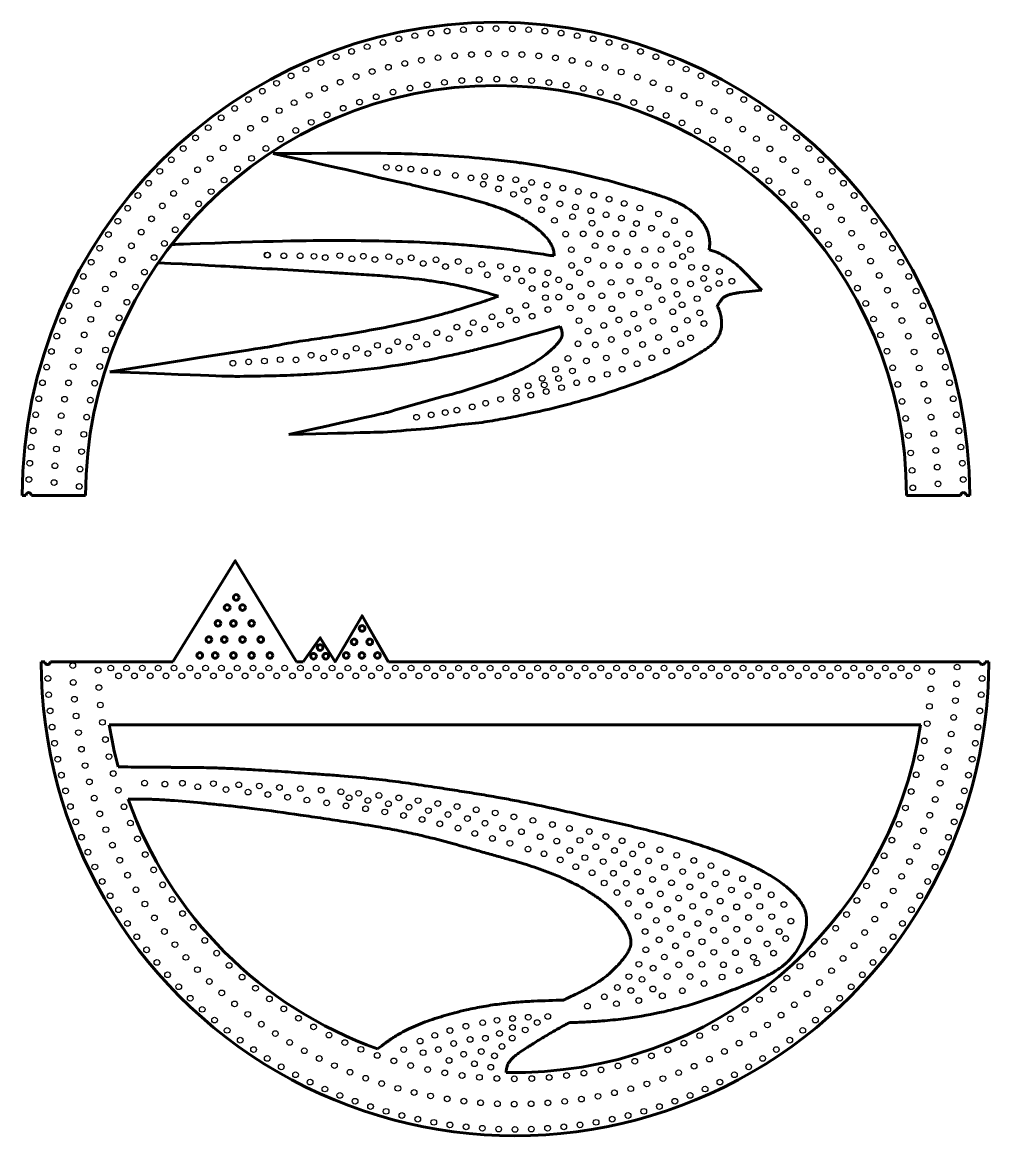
# Model space of a CAD drawing. Header units: inches. Extents: x 3862 to 102119, y -16634 to 4402.
# Drawn here: x 3862 to 5390, y 727 to 2489 of the extents above; entities that cross this region are included whole.
import ezdxf

# ---------------------------------------------------------------- set-up
doc = ezdxf.new("R2010")
doc.units = ezdxf.units.IN
doc.header["$MEASUREMENT"] = 0
doc.layers.add('ghichu', color=150, linetype='Continuous')
doc.layers.add('khungsat', color=10, linetype='Continuous', lineweight=60)
doc.layers.add('nui', color=90, linetype='Continuous', lineweight=60)

# ---------------------------------------------------------------- blocks, each defined once
blk = doc.blocks.new('*U62')
at = {"linetype": 'ByBlock'}
blk.add_circle((0, 0), 4.5, dxfattribs=at)
blk = doc.blocks.new('*U63')
at = {"color": 0, "linetype": 'ByBlock', "lineweight": -2, "transparency": 16777216, "rotation": 45.03663896295873}
for p in [(4924.1, 1162.8), (4906.4, 1145.1), (4888.8, 1127.5), (4871.1, 1109.8), (4853.4, 1092.1), (4835.8, 1074.4)]:
    blk.add_blockref('*U62', p, dxfattribs=at)
blk = doc.blocks.new('*U64')
at = {"linetype": 'ByBlock'}
blk.add_circle((0, 0), 4.5, dxfattribs=at)
blk = doc.blocks.new('*U65')
at = {"color": 0, "linetype": 'ByBlock', "lineweight": -2, "transparency": 16777216, "rotation": 44.99999999999975}
for p in [(4897, 1170.9), (4877.9, 1151.9), (4858.8, 1132.8), (4839.7, 1113.7), (4820.6, 1094.6)]:
    blk.add_blockref('*U64', p, dxfattribs=at)
blk = doc.blocks.new('*U67')
at = {"linetype": 'ByBlock'}
blk.add_circle((0, 0), 4.5, dxfattribs=at)
blk = doc.blocks.new('*U68')
at = {"color": 0, "linetype": 'ByBlock', "lineweight": -2, "transparency": 16777216, "rotation": 44.899037804742}
for p in [(5064.7, 1091.2), (5045.6, 1072.1), (5026.5, 1053), (5007.3, 1034), (4988.2, 1014.9), (4969.1, 995.9)]:
    blk.add_blockref('*U67', p, dxfattribs=at)

msp = doc.modelspace()

# ---------------------------------------------------------------- linework, layer by layer
for centre in [(4457.6, 2462.6), (4482.9, 2467.5), (4508.4, 2471.6), (4534, 2474.7), (4559.7, 2477), (4585.5, 2478.3), (4611.3, 2478.8), (4637.1, 2478.3), (4662.9, 2477), (4688.6, 2474.7), (4714.2, 2471.6), (4739.7, 2467.5), (4765, 2462.6), (4407.5, 2450.1), (4432.5, 2456.8), (4790.2, 2456.8), (4815.1, 2450.1), (4358.5, 2434.2), (4382.9, 2442.6), (4493.2, 2428.7), (4519.5, 2432.7), (4545.9, 2435.7), (4572.5, 2437.7), (4599.1, 2438.7), (4625.7, 2438.6), (4652.3, 2437.6), (4678.9, 2435.5), (4705.3, 2432.4), (4731.6, 2428.3), (4839.8, 2442.6), (4864.1, 2434.2), (4310.6, 2414.8), (4334.4, 2424.9), (4415.4, 2410.7), (4441.1, 2417.7), (4467, 2423.7), (4757.8, 2423.2), (4783.7, 2417.2), (4809.4, 2410.1), (4888.2, 2424.9), (4912, 2414.8), (4264.3, 2392.2), (4287.2, 2403.9), (4364.9, 2393.9), (4390, 2402.8), (4529.7, 2393.7), (4557.2, 2396.5), (4584.7, 2398.2), (4612.4, 2398.8), (4640, 2398.1), (4667.5, 2396.4), (4695, 2393.4), (4834.8, 2402.1), (4859.8, 2393.1), (4935.4, 2403.9), (4958.4, 2392.2), (4241.7, 2379.7), (4340.1, 2384), (4448.4, 2378.3), (4475.3, 2384.6), (4502.4, 2389.7), (4722.3, 2389.3), (4749.4, 2384.1), (4776.3, 2377.8), (4884.5, 2383.2), (4980.9, 2379.7), (4219.6, 2366.4), (4291.9, 2361.5), (4315.8, 2373.2), (4395.5, 2362.4), (4421.8, 2370.9), (4802.9, 2370.3), (4829.1, 2361.7), (4908.8, 2372.3), (4932.7, 2360.5), (5003.1, 2366.4), (4197.9, 2352.4), (4268.4, 2348.9), (4344.1, 2342.2), (4369.6, 2352.8), (4855, 2352.1), (4880.4, 2341.3), (4956.1, 2347.8), (5024.7, 2352.4), (4156.2, 2322), (4176.8, 2337.6), (4223.1, 2321.1), (4245.5, 2335.4), (4319.1, 2330.5), (4905.4, 2329.5), (4979, 2334.3), (5045.8, 2337.6), (5066.4, 2322), (4136.1, 2305.8), (4201.2, 2305.9), (4270.7, 2303.9), (4294.6, 2317.7), (4929.8, 2316.7), (5001.4, 2319.8), (5023.2, 2304.6), (5086.5, 2305.8), (4116.7, 2288.9), (4179.9, 2289.8), (4247.4, 2289.2), (4953.7, 2302.9), (4977, 2288), (5044.4, 2288.5), (5106, 2288.9), (4097.8, 2271.3), (4159.3, 2273), (4224.7, 2273.5), (4999.7, 2272.2), (5065, 2271.6), (5124.8, 2271.3), (4079.5, 2253), (4139.3, 2255.4), (4202.6, 2256.8), (5021.6, 2255.5), (5084.9, 2253.9), (5143.1, 2253), (4061.9, 2234.2), (4120, 2237.1), (4181.3, 2239.2), (5042.9, 2237.9), (5104.2, 2235.5), (5160.7, 2234.2), (4101.4, 2218), (4160.8, 2220.8), (5063.4, 2219.4), (5122.7, 2216.4), (4045, 2214.7), (4083.6, 2198.3), (4141, 2201.5), (5083.1, 2200), (5177.6, 2214.7), (4028.8, 2194.6), (4122.1, 2181.4), (5101.9, 2179.9), (5140.5, 2196.6), (5193.8, 2194.6), (4013.2, 2174), (4066.5, 2177.8), (5157.5, 2176.1), (5209.4, 2174), (3998.4, 2152.9), (4050.2, 2156.8), (4104, 2160.5), (5119.9, 2158.9), (5173.7, 2155), (5224.2, 2152.9), (3984.4, 2131.3), (4034.7, 2135.1), (4086.8, 2138.9), (5137.1, 2137.3), (5189.1, 2133.3), (5238.2, 2131.3), (4020.1, 2112.9), (4070.6, 2116.6), (5153.2, 2114.9), (5203.7, 2111), (3971.1, 2109.1), (4055.3, 2093.6), (5168.5, 2091.9), (5251.5, 2109.1), (3958.6, 2086.6), (4006.3, 2090.1), (5217.4, 2088.2), (5264, 2086.6), (3946.9, 2063.6), (3993.4, 2066.8), (4040.9, 2070), (5182.8, 2068.2), (5230.3, 2064.8), (5275.7, 2063.6), (3936, 2040.2), (3981.4, 2043), (4027.6, 2045.9), (5196, 2044), (5242.2, 2041), (5286.6, 2040.2), (3925.9, 2016.4), (3970.3, 2018.8), (4015.3, 2021.2), (5208.3, 2019.3), (5253.2, 2016.8), (5296.7, 2016.4), (3916.6, 1992.3), (3960.1, 1994.2), (4004, 1995.9), (5219.4, 1994), (5263.3, 1992.2), (5306, 1992.3), (3950.9, 1969.3), (3993.8, 1970.3), (5229.6, 1968.3), (3908.2, 1968), (5272.5, 1967.2), (5314.4, 1968), (3900.7, 1943.3), (3942.6, 1944), (3984.7, 1944.2), (5238.6, 1942.2), (5280.6, 1941.8), (5321.9, 1943.3), (3894, 1918.4), (3935.3, 1918.3), (3976.6, 1917.8), (5246.6, 1915.8), (5287.9, 1916.2), (5328.6, 1918.4), (3888.2, 1893.2), (3929, 1892.5), (3969.7, 1891.1), (5253.4, 1889), (5294.1, 1890.3), (5334.4, 1893.2), (3883.3, 1867.9), (3923.7, 1866.4), (3963.9, 1864.1), (5299.3, 1864.2), (5339.3, 1867.9), (5259.1, 1862), (3879.3, 1842.4), (3919.3, 1840.1), (3959.3, 1836.9), (5263.6, 1834.8), (5303.6, 1837.9), (5343.4, 1842.4), (3876.1, 1816.8), (3916, 1813.7), (5306.8, 1811.5), (5346.5, 1816.8), (3955.8, 1809.5), (5267.1, 1807.4), (3873.9, 1791.1), (3913.7, 1787.2), (3953.4, 1781.9), (5269.3, 1779.9), (5309.1, 1785), (5348.8, 1791.1), (3872.5, 1765.3), (3912.4, 1760.6), (5310.3, 1758.4), (5350.1, 1765.3), (3952.2, 1754.4), (5270.4, 1752.3), (3942, 1471), (3982.1, 1463.8), (5300.3, 1461.7), (5340.5, 1468.8), (3902.5, 1450.8), (3942.7, 1444.4), (5339.7, 1442.2), (5380, 1450.8), (3903.8, 1425), (3983.2, 1436.2), (5299.1, 1434.1), (5378.7, 1425), (3944.5, 1417.8), (3985.5, 1408.7), (5296.8, 1406.6), (5337.8, 1415.6), (3906.1, 1399.3), (3947.2, 1391.3), (5335, 1389.1), (5376.4, 1399.3), (3909.2, 1373.7), (3988.9, 1381.3), (5293.3, 1379.2), (5373.3, 1373.7), (3951, 1365), (3993.5, 1354.1), (5288.6, 1352), (5331.2, 1362.8), (3913.2, 1348.2), (3955.7, 1338.8), (5326.3, 1336.6), (5369.3, 1348.2), (3918.2, 1322.9), (3999.2, 1327), (5282.8, 1325), (5364.3, 1322.9), (3961.5, 1312.8), (4006, 1300.3), (5320.5, 1310.6), (3924, 1297.7), (3968.2, 1287), (5275.9, 1298.3), (5313.7, 1284.9), (5358.5, 1297.7), (3930.6, 1272.8), (4014, 1273.8), (5267.9, 1271.8), (5351.9, 1272.8), (3938.2, 1248.1), (3975.9, 1261.5), (4023, 1247.7), (5305.9, 1259.4), (5344.3, 1248.1), (3984.6, 1236.4), (5258.8, 1245.8), (5297.2, 1234.3), (3946.6, 1223.7), (3994.2, 1211.5), (4033.1, 1222), (5248.6, 1220.1), (5335.9, 1223.7), (3955.8, 1199.6), (4044.3, 1196.8), (5237.3, 1194.9), (5287.5, 1209.5), (5326.7, 1199.6), (3965.9, 1175.9), (4004.7, 1187.1), (5276.8, 1185.1), (5316.6, 1175.9), (4016.2, 1163.1), (4056.5, 1172.1), (5225, 1170.2), (5265.3, 1161.1), (3976.8, 1152.5), (4069.8, 1147.8), (5211.7, 1146), (5305.7, 1152.5), (3988.5, 1129.5), (4028.6, 1139.5), (4084.1, 1124.2), (5252.8, 1137.6), (5294, 1129.5), (4001, 1106.9), (4041.9, 1116.4), (5197.3, 1122.4), (5239.5, 1114.5), (5281.5, 1106.9), (4056, 1093.9), (4099.3, 1101.2), (5182, 1099.5), (5225.3, 1092), (4014.3, 1084.8), (4071, 1071.9), (4115.5, 1078.8), (5165.7, 1077.1), (5210.2, 1070), (5268.2, 1084.8), (4028.4, 1063.2), (4132.6, 1057.1), (5148.5, 1055.5), (5254.1, 1063.2), (4043.2, 1042), (4086.8, 1050.4), (4150.6, 1036.2), (5194.3, 1048.7), (5239.3, 1042), (4058.7, 1021.4), (4103.5, 1029.6), (5130.5, 1034.7), (5177.6, 1027.9), (5223.8, 1021.4), (4075, 1001.4), (4120.9, 1009.5), (4169.5, 1016.1), (5111.5, 1014.6), (5160.2, 1007.8), (5207.5, 1001.4), (4139, 990), (4189.2, 996.7), (5091.8, 995.3), (5141.9, 988.4), (4091.9, 981.9), (4157.9, 971.3), (4209.7, 978.2), (5071.2, 976.8), (5123, 969.7), (5190.6, 981.9), (4109.5, 963), (4177.5, 953.2), (4230.9, 960.6), (5049.9, 959.3), (5103.3, 951.7), (5173, 963), (4127.7, 944.8), (4197.8, 935.9), (4252.9, 943.8), (5027.9, 942.6), (5083, 934.5), (5154.8, 944.8), (4146.6, 927.2), (4218.7, 919.4), (4275.6, 928), (4298.9, 913.2), (4981.9, 912.1), (5005.2, 926.9), (5062.1, 918.1), (5135.9, 927.2), (4166.1, 910.3), (4186.1, 894), (4240.2, 903.8), (4322.7, 899.4), (4957.9, 898.3), (5040.5, 902.5), (5096.4, 894), (5116.4, 910.3), (4206.7, 878.5), (4262.3, 888.9), (4347.2, 886.5), (4933.4, 885.6), (5018.4, 887.7), (5075.8, 878.5), (4227.9, 863.7), (4284.9, 874.9), (4308.1, 861.8), (4372.2, 874.7), (4397.6, 864), (4883, 863.2), (4908.4, 873.9), (4972.5, 860.7), (4995.7, 873.8), (5054.6, 863.7), (4249.5, 849.6), (4331.7, 849.5), (4423.5, 854.3), (4449.7, 845.7), (4830.8, 845.1), (4857.1, 853.6), (4948.8, 848.6), (5033, 849.6), (4271.6, 836.3), (4294.2, 823.8), (4355.8, 838.2), (4380.3, 827.8), (4476.3, 838.3), (4503.2, 831.9), (4530.3, 826.7), (4750.2, 826.4), (4777.3, 831.5), (4804.2, 837.8), (4900.1, 827), (4924.6, 837.3), (4988.3, 823.8), (5010.9, 836.3), (4317.2, 812.1), (4405.2, 818.3), (4430.5, 809.8), (4557.6, 822.6), (4585, 819.7), (4612.6, 817.9), (4640.2, 817.3), (4667.8, 817.8), (4695.4, 819.5), (4722.8, 822.4), (4849.9, 809.2), (4875.2, 817.6), (4965.3, 812.1), (4340.6, 801.2), (4364.3, 791.1), (4456, 802.3), (4481.8, 795.7), (4507.8, 790.2), (4772.5, 789.7), (4798.5, 795.2), (4824.4, 801.7), (4918.2, 791.1), (4941.9, 801.2), (4388.4, 781.9), (4412.8, 773.5), (4534.1, 785.6), (4560.4, 782), (4586.9, 779.4), (4613.5, 777.9), (4640.1, 777.3), (4666.8, 777.8), (4693.3, 779.3), (4719.9, 781.7), (4746.3, 785.2), (4869.7, 773.5), (4894.1, 781.9), (4437.5, 765.9), (4462.4, 759.3), (4487.6, 753.5), (4795, 753.5), (4820.1, 759.3), (4845, 765.9), (4512.9, 748.5), (4538.4, 744.5), (4564, 741.4), (4589.7, 739.1), (4615.5, 737.8), (4641.3, 737.3), (4667.1, 737.8), (4692.8, 739.1), (4718.5, 741.4), (4744.1, 744.5), (4769.6, 748.5)]:
    msp.add_circle(centre, 4.5)
at = {"linetype": 'ByBlock'}
for centre, radius in [((4437.8, 2259.3), 4.5), ((4457.5, 2258.1), 4.5), ((4476.7, 2256.4), 4.5), ((4498, 2253.9), 4.5), ((4518.4, 2250.6), 4.5), ((4546.9, 2246.5), 4.5), ((4571.7, 2242.6), 4.5), ((4591.2, 2232.6), 4.5), ((4593.4, 2244.9), 4.5), ((4618.4, 2242.2), 4.5), ((4642.5, 2239.6), 4.5), ((4667.6, 2235.4), 4.5), ((4615.1, 2225.2), 4.5), ((4639, 2216.6), 4.5), ((4655.3, 2224), 4.5), ((4692.3, 2231.2), 4.5), ((4716.9, 2226.4), 4.5), ((4741.5, 2221.1), 4.5), ((4765.9, 2215.2), 4.5), ((4661.5, 2205.6), 4.5), ((4687.4, 2211.4), 4.5), ((4712.2, 2201.4), 4.5), ((4790.2, 2208.9), 4.5), ((4814, 2202.2), 4.5), ((4683.3, 2192.1), 4.5), ((4732.4, 2181.2), 4.5), ((4736.8, 2196.5), 4.5), ((4761.1, 2190.5), 4.5), ((4785.3, 2184.3), 4.5), ((4838.6, 2194.9), 4.5), ((4868.4, 2185.5), 4.5), ((4703.7, 2175.4), 4.5), ((4763.1, 2170.8), 4.5), ((4809.7, 2179), 4.5), ((4833.4, 2170.4), 4.5), ((4857.2, 2162.9), 4.5), ((4893.4, 2174.7), 4.5), ((4721.4, 2153.7), 4.5), ((4749.2, 2154), 4.5), ((4775.8, 2154), 4.5), ((4800.8, 2154), 4.5), ((4827.5, 2154), 4.5), ((4880.5, 2153.2), 4.5), ((4916.6, 2154), 4.5), ((4730.4, 2129), 4.5), ((4768, 2135.3), 4.5), ((4793.4, 2130.7), 4.5), ((4846.6, 2129), 4.5), ((4872.2, 2129), 4.5), ((4897.2, 2138.4), 4.5), ((4919, 2129), 4.5), ((4249.2, 2120.6), 4.5), ((4249.9, 2120.4), 4.5), ((4275.7, 2119.3), 4.5), ((4301.5, 2119.4), 4.5), ((4323.4, 2118.5), 4.5), ((4341.2, 2116.6), 4.5), ((4364.2, 2119.6), 4.5), ((4383.4, 2114.7), 4.5), ((4401.5, 2118.6), 4.5), ((4419.7, 2113.3), 4.5), ((4441.6, 2117.9), 4.5), ((4458.9, 2110.1), 4.5), ((4477.2, 2116.1), 4.5), ((4516.4, 2113.1), 4.5), ((4551.6, 2110.2), 4.5), ((4756.3, 2112.7), 4.5), ((4818.4, 2125.5), 4.5), ((4906.3, 2118.2), 4.5), ((4496.1, 2107.3), 4.5), ((4531.4, 2102.3), 4.5), ((4568.4, 2095.8), 4.5), ((4589, 2105.8), 4.5), ((4618.4, 2102.7), 4.5), ((4643.8, 2098.2), 4.5), ((4668.4, 2096), 4.5), ((4693.4, 2092.3), 4.5), ((4730.9, 2104), 4.5), ((4743.4, 2092.5), 4.5), ((4781, 2104), 4.5), ((4806, 2104), 4.5), ((4836.2, 2104), 4.5), ((4863.2, 2104.3), 4.5), ((4891, 2105.1), 4.5), ((4920.6, 2101.1), 4.5), ((4943.1, 2100.2), 4.5), ((4964.7, 2094.5), 4.5), ((4597.6, 2089.2), 4.5), ((4628.8, 2083.2), 4.5), ((4651.8, 2079.7), 4.5), ((4689.6, 2074.1), 4.5), ((4710.4, 2081.2), 4.5), ((4761.4, 2074.8), 4.5), ((4793.4, 2077.3), 4.5), ((4823.4, 2079), 4.5), ((4853.4, 2082.1), 4.5), ((4893.3, 2079), 4.5), ((4919, 2074.8), 4.5), ((4939.7, 2083.6), 4.5), ((4964.1, 2075.6), 4.5), ((4984.3, 2079.1), 4.5), ((4668.4, 2067.6), 4.5), ((4727.4, 2070.2), 4.5), ((4809.9, 2056.9), 4.5), ((4837.8, 2060.5), 4.5), ((4867.1, 2070.8), 4.5), ((4897.5, 2058.6), 4.5), ((4946.8, 2067.2), 4.5), ((4658.4, 2040.8), 4.5), ((4689.5, 2053.1), 4.5), ((4710.5, 2054), 4.5), ((4745.8, 2055), 4.5), ((4778.7, 2056.1), 4.5), ((4873.8, 2049.8), 4.5), ((4905.6, 2041.9), 4.5), ((4929.4, 2051.5), 4.5), ((4605, 2022.9), 4.5), ((4632.7, 2032.2), 4.5), ((4668.4, 2023.8), 4.5), ((4693.4, 2034.3), 4.5), ((4728.7, 2036.8), 4.5), ((4762.6, 2036.3), 4.5), ((4794.4, 2035.5), 4.5), ((4829.1, 2027.3), 4.5), ((4851.9, 2037.8), 4.5), ((4890.8, 2030.8), 4.5), ((4933.5, 2029), 4.5), ((4549.4, 2006.5), 4.5), ((4575.3, 2013.5), 4.5), ((4618.4, 2009.9), 4.5), ((4643.3, 2017.9), 4.5), ((4742.5, 2016.7), 4.5), ((4781.7, 2009.2), 4.5), ((4805.7, 2017.9), 4.5), ((4835.8, 2004.3), 4.5), ((4859.5, 2015.7), 4.5), ((4913.9, 2017.2), 4.5), ((4940.1, 2012.2), 4.5), ((4485.4, 1990.8), 4.5), ((4517.6, 1997.6), 4.5), ((4537.3, 1988.2), 4.5), ((4568.4, 1997.1), 4.5), ((4593.4, 2003.3), 4.5), ((4756.9, 2000.2), 4.5), ((4793.7, 1986.9), 4.5), ((4819.1, 1996.3), 4.5), ((4868.4, 1990.2), 4.5), ((4893.4, 2003.3), 4.5), ((4919, 1989.4), 4.5), ((4390.3, 1972.9), 4.5), ((4423.8, 1977.7), 4.5), ((4441.7, 1969), 4.5), ((4455.7, 1983.3), 4.5), ((4473.7, 1974.6), 4.5), ((4501.7, 1979.2), 4.5), ((4740.9, 1980.1), 4.5), ((4768.4, 1978.3), 4.5), ((4843.1, 1979), 4.5), ((4880.8, 1968.5), 4.5), ((4903.4, 1980.2), 4.5), ((4220.1, 1951.5), 4.5), ((4245, 1952.9), 4.5), ((4270, 1955), 4.5), ((4294.9, 1954.6), 4.5), ((4318.8, 1962), 4.5), ((4338.3, 1957.5), 4.5), ((4355.7, 1967.2), 4.5), ((4374.6, 1960.5), 4.5), ((4408.6, 1964.7), 4.5), ((4725, 1957), 4.5), ((4754.2, 1953), 4.5), ((4785.7, 1957.7), 4.5), ((4815.8, 1968.3), 4.5), ((4857.8, 1958), 4.5), ((4195.2, 1949.4), 4.5), ((4705.5, 1939.7), 4.5), ((4732.1, 1937.1), 4.5), ((4810.8, 1939.9), 4.5), ((4834.4, 1948.6), 4.5), ((4684.4, 1925.4), 4.5), ((4710.2, 1925.2), 4.5), ((4738.9, 1918.4), 4.5), ((4762.7, 1924.1), 4.5), ((4787.1, 1931.8), 4.5), ((4643.4, 1905.2), 4.5), ((4662.2, 1913.6), 4.5), ((4666.3, 1898.9), 4.5), ((4687.6, 1915), 4.5), ((4690.7, 1904.6), 4.5), ((4715, 1910.7), 4.5), ((4573.7, 1880.3), 4.5), ((4594.9, 1886.1), 4.5), ((4618.4, 1892.3), 4.5), ((4643.4, 1894.1), 4.5), ((4485.6, 1863.9), 4.5), ((4508.8, 1867.7), 4.5), ((4531, 1871.3), 4.5), ((4549.4, 1875.3), 4.5), ((4055.5, 1285.2), 4.5), ((4087.7, 1283.5), 4.5), ((4115.3, 1285), 4.5), ((4164.3, 1284.3), 4.5), ((4204.5, 1282.6), 4.5), ((4139.6, 1279.4), 4.5), ((4184.2, 1274.9), 4.5), ((4219.2, 1271), 4.5), ((4236.9, 1280.6), 4.5), ((4250.5, 1267.1), 4.5), ((4268.8, 1278.2), 4.5), ((4301.8, 1276.3), 4.5), ((4334.8, 1273.9), 4.5), ((4366, 1271.5), 4.5), ((4394.1, 1269), 4.5), ((4426.1, 1265.7), 4.5), ((4281.7, 1262.8), 4.5), ((4312.2, 1258.4), 4.5), ((4343.4, 1253.8), 4.5), ((4374.1, 1249.1), 4.5), ((4379, 1262), 4.5), ((4408.6, 1257.8), 4.5), ((4441.1, 1252.5), 4.5), ((4457.6, 1261.8), 4.5), ((4473.6, 1246.9), 4.5), ((4488.1, 1257.4), 4.5), ((4519.2, 1252.7), 4.5), ((4549.7, 1248), 4.5), ((4405, 1244.5), 4.5), ((4435.3, 1239.5), 4.5), ((4465, 1233.9), 4.5), ((4504.4, 1241.6), 4.5), ((4535.4, 1235.3), 4.5), ((4566, 1229), 4.5), ((4580, 1243), 4.5), ((4610.1, 1237.9), 4.5), ((4639.5, 1231.6), 4.5), ((4494.4, 1227.6), 4.5), ((4522.4, 1220.7), 4.5), ((4551.1, 1214), 4.5), ((4593.8, 1221.6), 4.5), ((4621.8, 1214), 4.5), ((4669.6, 1226.2), 4.5), ((4700.5, 1219.6), 4.5), ((4727.4, 1213.5), 4.5), ((4577.7, 1205.6), 4.5), ((4605.6, 1197.7), 4.5), ((4651.4, 1208.1), 4.5), ((4681.2, 1200.2), 4.5), ((4707.3, 1193.4), 4.5), ((4743.9, 1194.6), 4.5), ((4758.8, 1208.5), 4.5), ((4785.1, 1200.5), 4.5), ((4810.7, 1193.9), 4.5), ((4633.3, 1189.9), 4.5), ((4661.9, 1180.8), 4.5), ((4727.9, 1178.6), 4.5), ((4769.1, 1184.5), 4.5), ((4798.6, 1178.6), 4.5), ((4841.5, 1187.2), 4.5), ((4870.4, 1179.7), 4.5), ((4687.2, 1173.3), 4.5), ((4712.9, 1163.6), 4.5), ((4751.8, 1167.2), 4.5), ((4780.9, 1160.9), 4.5), ((4827.4, 1173.1), 4.5), ((4852.7, 1162.1), 4.5), ((4737.4, 1152.8), 4.5), ((4763.2, 1143.3), 4.5), ((4796.9, 1142.6), 4.5), ((4812.8, 1157.5), 4.5), ((4835, 1144.4), 4.5), ((4951.3, 1154.5), 4.5), ((4975.3, 1143.3), 4.5), ((4782.4, 1127.1), 4.5), ((4817.4, 1126.7), 4.5), ((4935.5, 1138.7), 4.5), ((4957.7, 1125.6), 4.5), ((5001.2, 1133.8), 4.5), ((4802.6, 1112), 4.5), ((4917.8, 1121), 4.5), ((4940, 1107.9), 4.5), ((4983.6, 1116.1), 4.5), ((5010.2, 1107.4), 4.66), ((5024.6, 1121.8), 4.66), ((5046.6, 1108.4), 4.5), ((4900.1, 1103.3), 4.5), ((4922.3, 1090.2), 4.5), ((4965.9, 1098.4), 4.5), ((4991.9, 1089.1), 4.66), ((5028.4, 1090.2), 4.5), ((4882.5, 1085.7), 4.5), ((4904.6, 1072.5), 4.5), ((4948.2, 1080.8), 4.5), ((4973.6, 1070.8), 4.66), ((5010.7, 1072.5), 4.5), ((4864.8, 1068), 4.5), ((4887, 1054.9), 4.5), ((4930.5, 1063.1), 4.5), ((4955.3, 1052.5), 4.66), ((4992, 1053.9), 4.5), ((5077.6, 1066.8), 4.5), ((4847.1, 1050.3), 4.5), ((4869.3, 1037.2), 4.5), ((4912.8, 1045.4), 4.5), ((4974, 1035.8), 4.5), ((5059.2, 1050.3), 4.5), ((5069.4, 1039.3), 4.5), ((4848.2, 1021.5), 4.5), ((4895.2, 1027.7), 4.5), ((4937, 1034.2), 4.66), ((4955.7, 1017.5), 4.5), ((5040.1, 1030.7), 4.5), ((4877.5, 1010), 4.5), ((4918.7, 1015.9), 4.66), ((5018.5, 1009.6), 4.5), ((5023.9, 1000.5), 4.5), ((5050.2, 1016.2), 4.5), ((4837.2, 998.5), 4.5), ((4859.8, 992.4), 4.5), ((4900.4, 997.6), 4.66), ((4937.1, 998.4), 4.5), ((4995.9, 988.8), 4.5), ((4821.4, 979), 4.5), ((4842.1, 974.7), 4.5), ((4882.1, 979.3), 4.66), ((4918, 979.1), 4.5), ((4940.2, 968.1), 4.5), ((4968.8, 978.4), 4.5), ((4782.6, 947.1), 4.5), ((4803.2, 961.8), 4.5), ((4824.5, 957), 4.5), ((4859.4, 959.4), 4.66), ((4874.3, 948.6), 4.66), ((4906, 956.6), 4.5), ((4755.8, 932.4), 4.5), ((4801.8, 936.2), 4.5), ((4837, 941.2), 4.5), ((4637.4, 912.8), 4.5), ((4662.3, 914.7), 4.5), ((4693.2, 916.1), 4.5), ((4563.7, 900.5), 4.5), ((4590.2, 906.1), 4.5), ((4612.9, 909.9), 4.5), ((4637.3, 898.6), 4.5), ((4657.5, 894.6), 4.5), ((4676.4, 906.3), 4.5), ((4491.2, 877), 4.5), ((4514.4, 886.1), 4.5), ((4538.4, 893.7), 4.5), ((4570.3, 879.6), 4.5), ((4594.5, 881.5), 4.5), ((4616.8, 889.2), 4.5), ((4637, 881.8), 4.5), ((4465.3, 863.5), 4.5), ((4496, 858.7), 4.5), ((4520, 863.7), 4.5), ((4544.3, 873.2), 4.5), ((4587.9, 860.4), 4.5), ((4620.7, 868.5), 4.5), ((4537, 846.4), 4.5), ((4560.1, 856.2), 4.5), ((4577.1, 841.1), 4.5), ((4608.9, 853.7), 4.5), ((4603, 835.7), 4.5)]:
    msp.add_circle(centre, radius, dxfattribs=at)
at = {"layer": 'ghichu', "linetype": 'ByBlock'}
for centre in [(4002, 1467.2), (4027, 1467.2), (4052, 1467.2), (4077, 1467.2), (4102, 1467.2), (4127, 1467.2), (4152, 1467.2), (4177, 1467.2), (4202, 1467.2), (4227, 1467.2), (4252, 1467.2), (4277, 1467.2), (4302, 1467.2), (4327, 1467.2), (4352, 1467.2), (4377, 1467.2), (4402, 1467.2), (4427, 1467.2), (4452, 1467.2), (4477, 1467.2), (4502, 1467.2), (4527, 1467.2), (4552, 1467.2), (4577, 1467.2), (4602, 1467.2), (4627, 1467.2), (4652, 1467.2), (4677, 1467.2), (4702, 1467.2), (4727, 1467.2), (4752, 1467.2), (4777, 1467.2), (4802, 1467.2), (4827, 1467.2), (4852, 1467.2), (4877, 1467.2), (4902, 1467.2), (4927, 1467.2), (4952, 1467.2), (4977, 1467.2), (5002, 1467.2), (5027, 1467.2), (5052, 1467.2), (5077, 1467.2), (5102, 1467.2), (5127, 1467.2), (5152, 1467.2), (5177, 1467.2), (5202, 1467.2), (5227, 1467.2), (5252, 1467.2), (5277, 1467.2), (4014.4, 1454.8), (4039.4, 1454.8), (4064.4, 1454.8), (4089.4, 1454.8), (4114.4, 1454.8), (4139.4, 1454.8), (4164.4, 1454.8), (4189.4, 1454.8), (4214.4, 1454.8), (4239.4, 1454.8), (4264.4, 1454.8), (4289.4, 1454.8), (4314.4, 1454.8), (4339.4, 1454.8), (4364.4, 1454.8), (4389.4, 1454.8), (4414.4, 1454.8), (4439.4, 1454.8), (4464.4, 1454.8), (4489.4, 1454.8), (4514.4, 1454.8), (4539.4, 1454.8), (4564.4, 1454.8), (4589.4, 1454.8), (4614.4, 1454.8), (4639.4, 1454.8), (4664.4, 1454.8), (4689.4, 1454.8), (4714.4, 1454.8), (4739.4, 1454.8), (4764.4, 1454.8), (4789.4, 1454.8), (4814.4, 1454.8), (4839.4, 1454.8), (4864.4, 1454.8), (4889.4, 1454.8), (4914.4, 1454.8), (4939.4, 1454.8), (4964.4, 1454.8), (4989.4, 1454.8), (5014.4, 1454.8), (5039.4, 1454.8), (5064.4, 1454.8), (5089.4, 1454.8), (5114.4, 1454.8), (5139.4, 1454.8), (5164.4, 1454.8), (5189.4, 1454.8), (5214.4, 1454.8), (5239.4, 1454.8), (5264.4, 1454.8)]:
    msp.add_circle(centre, 4.5, dxfattribs=at)
at = {"layer": 'khungsat'}
for p, q in [((5006.3, 2091.5), (5031.6, 2065.2)), ((5031.6, 2065.2), (4996.4, 2061.2)), ((3867.6, 1740.2), (3862.1, 1740.2)), ((3962.1, 1740.2), (3876.6, 1740.2)), ((3962.1, 1740.2), (3962, 1740.2)), ((5346, 1740.2), (5260.6, 1740.2)), ((5360.6, 1740.2), (5355, 1740.2)), ((3892, 1477.2), (3897.5, 1477.2)), ((3906.5, 1477.2), (4100, 1477.2)), ((4100, 1477.2), (3992, 1477.2)), ((4295.6, 1477.2), (4306.5, 1477.2)), ((4295.6, 1477.2), (4306.5, 1477.2)), ((4441, 1477.2), (5376, 1477.2)), ((5385, 1477.2), (5390.5, 1477.2)), ((3999.6, 1377.2), (5282.9, 1377.2))]:
    msp.add_line(p, q, dxfattribs=at)
for points in [[(4100, 1477.2), (4198.9, 1636.8), (4295.6, 1477.2)], [(4357, 1477.2), (4356.9, 1477.2), (4399.5, 1549.8), (4440.9, 1477.2)], [(4357, 1477.2), (4399.6, 1549.9), (4441, 1477.2)], [(4306.5, 1477.2), (4333.4, 1515.1), (4357, 1477.2)], [(4306.5, 1477.2), (4333.4, 1515.1), (4356.9, 1477.2)]]:
    msp.add_lwpolyline(points, dxfattribs=at)
for centre, radius, start, end in [((4611.3, 1739.5), 749.2, 0.0499, 179.9501), ((4611.3, 1739.5), 649.2, 0.0576, 179.9424), ((3872.1, 1740.2), 4.5, 0.1307, 179.8693), ((5350.5, 1740.2), 4.5, 359.8345, 180.1655), ((4641.3, 1476.6), 749.2, 179.9501, 0.0499), ((3902, 1477.2), 4.5, 179.8693, 0.1307), ((5380.5, 1477.2), 4.5, 180.1655, 359.8345), ((4641.3, 1476.6), 649.2, 188.7985, 194.7672), ((4641.3, 1476.6), 649.2, 268.7692, 351.2015), ((4641.3, 1476.6), 649.2, 199.5072, 250.4282)]:
    msp.add_arc(centre, radius, start, end, dxfattribs=at)
for points, knots in [([(4258.8, 2281.1), (4439.4, 2282.1), (4459.1, 2281.2), (4522.6, 2278.7), (4566.4, 2276), (4622.7, 2269.9), (4635.5, 2268.4), (4657.1, 2265.4), (4665.9, 2264.1), (4692.3, 2259.8), (4709.8, 2256.5), (4744.7, 2249.2), (4762.1, 2245.1), (4784.4, 2239.4), (4789.3, 2238.1), (4804, 2234.2), (4813.8, 2231.4), (4828, 2227.3), (4832.4, 2226), (4840.8, 2223.5), (4844.8, 2222.3), (4852.3, 2220), (4855.7, 2219), (4860.8, 2217.4), (4862.6, 2216.8), (4866.1, 2215.7), (4867.8, 2215.2), (4873.1, 2213.4), (4876.7, 2212.2), (4885.7, 2209), (4891.2, 2206.9), (4902, 2201.9), (4907.4, 2199.1), (4916.5, 2193.3), (4920.3, 2190.5), (4925.7, 2185.9), (4927.3, 2184.4), (4930, 2181.8), (4931, 2180.7), (4932.9, 2178.6), (4933.7, 2177.7), (4935.4, 2175.7), (4936.2, 2174.7), (4938.6, 2171.5), (4940.1, 2169.3), (4942.9, 2164.4), (4944.2, 2161.9), (4946.4, 2156.4), (4947.3, 2153.6), (4948.2, 2149.6), (4948.4, 2148.6), (4948.9, 2145.6), (4949.1, 2143.5), (4949.3, 2139.5), (4949.3, 2137.5), (4949, 2133.3), (4948.7, 2131.1), (4948.3, 2128.9)], [33.696295, 33.696295, 33.696295, 33.696295, 92.017578, 92.017578, 222.366316, 222.366316, 260.720264, 260.720264, 287.37139, 287.37139, 340.673643, 340.673643, 393.975895, 393.975895, 408.951609, 408.951609, 438.903037, 438.903037, 452.170444, 452.170444, 464.36214, 464.36214, 474.669495, 474.669495, 479.88109, 479.88109, 485.092686, 485.092686, 495.515878, 495.515878, 511.148136, 511.148136, 526.780393, 526.780393, 538.562268, 538.562268, 543.964357, 543.964357, 547.577501, 547.577501, 550.563359, 550.563359, 553.549218, 553.549218, 559.520934, 559.520934, 565.492651, 565.492651, 571.464368, 571.464368, 573.386604, 573.386604, 577.231076, 577.231076, 581.075548, 581.075548, 585.231432, 585.231432, 585.231432, 585.231432]), ([(4258.8, 2281.1), (4389.3, 2252.4), (4407.2, 2248), (4429, 2242.1), (4451.5, 2237.1), (4475, 2232.6), (4494, 2227.6), (4509.6, 2224), (4527.3, 2220.1), (4550, 2214.6), (4555.3, 2213.2), (4564.8, 2210.8), (4569, 2209.7), (4575.8, 2207.8), (4578.4, 2207.1), (4583.6, 2205.7), (4586.1, 2204.9), (4593.8, 2202.7), (4598.8, 2201.1), (4613.5, 2196.3), (4622.8, 2192.9), (4641, 2184.9), (4649.7, 2180.4), (4660.6, 2173.7), (4663.1, 2172.1), (4667.3, 2169.2), (4668.9, 2168), (4672.2, 2165.6), (4673.7, 2164.4), (4676.8, 2161.9), (4678.3, 2160.7), (4682.7, 2156.9), (4685.4, 2154.3), (4690.4, 2148.9), (4692.7, 2146.2), (4696.6, 2140.8), (4698.2, 2138.1), (4700, 2134.3), (4700.5, 2133.2), (4701.4, 2130.7), (4701.8, 2129.4), (4702.4, 2126.7), (4702.7, 2125.3), (4703.1, 2122.3), (4703.2, 2120.7), (4703.3, 2119.1)], [16.194959, 16.194959, 16.194959, 16.194959, 28.152315, 28.152315, 84.456945, 84.456945, 111.954813, 111.954813, 166.950548, 166.950548, 183.404421, 183.404421, 196.800465, 196.800465, 205.020267, 205.020267, 213.24007, 213.24007, 229.679675, 229.679675, 261.495952, 261.495952, 293.31223, 293.31223, 302.907643, 302.907643, 309.46233, 309.46233, 315.733431, 315.733431, 322.004533, 322.004533, 334.546736, 334.546736, 347.088939, 347.088939, 359.631142, 359.631142, 365.106876, 365.106876, 371.628761, 371.628761, 378.150646, 378.150646, 384.407597, 384.407597, 384.407597, 384.407597]), ([(4098.2, 2137.1), (4098.2, 2137.1), (4098.2, 2137.1), (4272.5, 2143.1), (4321.5, 2143.7), (4419.7, 2143.2), (4469, 2142.2), (4531.1, 2138.7), (4543.9, 2137.8), (4568, 2136), (4579.2, 2135), (4600.2, 2132.9), (4609.9, 2131.9), (4631.5, 2129.3), (4643.4, 2127.8), (4667, 2124.5), (4678.8, 2122.8), (4694.8, 2120.4), (4699, 2119.7), (4703.3, 2119.1)], [22.338306, 22.338306, 22.338306, 22.338306, 73.317212, 73.317212, 219.951637, 219.951637, 366.586062, 366.586062, 404.792822, 404.792822, 438.268496, 438.268496, 467.271946, 467.271946, 502.801362, 502.801362, 538.330777, 538.330777, 551.095441, 551.095441, 551.095441, 551.095441]), ([(4948.3, 2128.9), (4949.6, 2128.7), (4950.9, 2128.3), (4954.5, 2127.3), (4956.7, 2126.5), (4962.3, 2124.2), (4965.6, 2122.6), (4970, 2120.2), (4971.4, 2119.5), (4973.6, 2118.2), (4974.5, 2117.6), (4976.3, 2116.5), (4977.2, 2115.9), (4979.1, 2114.7), (4980, 2114), (4982.8, 2112.1), (4984.7, 2110.8), (4990.1, 2106.8), (4993.5, 2103.9), (4997.6, 2100.1), (4998.4, 2099.4), (4999.8, 2098.1), (5000.5, 2097.4), (5002.6, 2095.3), (5003.9, 2094), (5005.5, 2092.3), (5005.9, 2091.9), (5006.3, 2091.5)], [35.195682, 35.195682, 35.195682, 35.195682, 38.14543, 38.14543, 43.471716, 43.471716, 52.101338, 52.101338, 55.968428, 55.968428, 58.608594, 58.608594, 61.566988, 61.566988, 64.525381, 64.525381, 70.442168, 70.442168, 82.275741, 82.275741, 84.917384, 84.917384, 87.559026, 87.559026, 92.842311, 92.842311, 94.449641, 94.449641, 94.449641, 94.449641]), ([(4077, 2108.4), (4189.6, 2102.5), (4202.7, 2101.7), (4260.1, 2098.3), (4304.4, 2095.6), (4356.7, 2092.4), (4364.7, 2091.9), (4378.2, 2091.1), (4383.9, 2090.8), (4395.2, 2090.1), (4400.8, 2089.7), (4417.6, 2088.6), (4428.8, 2087.9), (4462.3, 2085.2), (4484.4, 2083), (4514.1, 2078.9), (4521.8, 2077.7), (4535.9, 2075.2), (4542.2, 2074.1), (4552.4, 2072), (4556.3, 2071.1), (4568.1, 2068.5), (4575.9, 2066.5), (4594.2, 2061.6), (4604.7, 2058.5), (4615.2, 2055.3)], [27.031062, 27.031062, 27.031062, 27.031062, 66.581017, 66.581017, 199.74305, 199.74305, 223.537563, 223.537563, 240.438186, 240.438186, 257.338809, 257.338809, 291.140055, 291.140055, 358.742548, 358.742548, 382.990504, 382.990504, 402.833196, 402.833196, 415.278708, 415.278708, 440.169731, 440.169731, 473.683861, 473.683861, 473.683861, 473.683861]), ([(4960.8, 2039.7), (4961.2, 2040.2), (4961.5, 2040.6), (4962.6, 2042.1), (4963.3, 2043.2), (4964.7, 2045.3), (4965.3, 2046.2), (4966.4, 2047.9), (4966.9, 2048.7), (4967.9, 2050), (4968.3, 2050.6), (4968.9, 2051.3), (4969.1, 2051.5), (4969.3, 2051.8), (4969.4, 2052), (4969.6, 2052.1), (4969.7, 2052.2), (4969.8, 2052.4), (4969.9, 2052.4), (4970.1, 2052.7), (4970.3, 2052.8), (4970.8, 2053.3), (4971.2, 2053.6), (4972.2, 2054.3), (4972.9, 2054.7), (4974.9, 2055.8), (4976.4, 2056.5), (4979.9, 2057.8), (4981.8, 2058.3), (4986, 2059.4), (4988.4, 2059.8), (4992.6, 2060.6), (4994.5, 2060.9), (4996.4, 2061.2)], [31.94923, 31.94923, 31.94923, 31.94923, 33.051147, 33.051147, 36.228531, 36.228531, 39.405915, 39.405915, 42.583299, 42.583299, 45.760683, 45.760683, 47.291656, 47.291656, 48.297198, 48.297198, 49.129174, 49.129174, 49.961151, 49.961151, 51.625104, 51.625104, 54.953009, 54.953009, 58.900985, 58.900985, 66.919408, 66.919408, 74.937832, 74.937832, 82.956256, 82.956256, 88.679867, 88.679867, 88.679867, 88.679867]), ([(4615.2, 2055.3), (4613.1, 2054.6), (4611, 2053.8), (4598.6, 2049.5), (4588.4, 2046), (4569.6, 2039.8), (4561, 2037.1), (4544.4, 2032.1), (4536.4, 2029.7), (4520.3, 2025.3), (4512.2, 2023.1), (4487.8, 2017), (4471.3, 2013.3), (4421.8, 2003), (4388.4, 1997.2), (4342.9, 1990.2), (4331, 1988.5), (4307.2, 1985), (4295.3, 1983.4), (4256.5, 1976.1), (4257.8, 1976.3), (4255.1, 1975.7), (4243.7, 1974.1), (4000.6, 1936)], [52.720832, 52.720832, 52.720832, 52.720832, 59.503753, 59.503753, 92.319643, 92.319643, 119.655442, 119.655442, 145.252697, 145.252697, 170.849953, 170.849953, 222.044463, 222.044463, 324.433484, 324.433484, 360.610575, 360.610575, 396.787667, 396.787667, 469.14185, 469.14185, 509.064115, 509.064115, 509.064115, 509.064115]), ([(4283.4, 1836.4), (4411.7, 1840.2), (4429.6, 1840.2), (4450, 1841.6), (4472, 1843.6), (4509, 1846.1), (4528, 1848.6), (4559.5, 1853.1), (4575.4, 1853.5), (4600.2, 1857.5), (4611.2, 1859.4), (4633, 1863.4), (4644, 1865.6), (4676.7, 1872.4), (4698.4, 1877.4), (4731.9, 1886.1), (4743.6, 1889.3), (4778.8, 1899.5), (4801.9, 1907), (4828.7, 1916.6), (4832.6, 1918), (4840.4, 1920.9), (4844.3, 1922.4), (4856, 1926.9), (4863.8, 1930.1), (4886.8, 1940), (4901.9, 1947.3), (4918.8, 1956.7), (4920.6, 1957.8), (4926, 1960.9), (4929.6, 1963.1), (4934.6, 1966.2), (4936.1, 1967.1), (4938.6, 1968.7), (4939.6, 1969.4), (4941.1, 1970.4), (4941.6, 1970.6), (4942.5, 1971.2), (4942.9, 1971.5), (4944.3, 1972.5), (4945.3, 1973.1), (4948, 1975.1), (4949.8, 1976.5), (4953.5, 1979.6), (4955.4, 1981.3), (4958.5, 1984.8), (4959.8, 1986.5), (4962.3, 1990.1), (4963.4, 1992.1), (4964.8, 1995.2), (4965.2, 1996.2), (4965.9, 1998.1), (4966.2, 1999.1), (4967, 2002), (4967.4, 2004), (4968, 2007.8), (4968.1, 2009.8), (4968.2, 2014.6), (4968, 2017.5), (4967.2, 2023.1), (4966.6, 2025.9), (4964.9, 2031.4), (4963.8, 2034.1), (4962, 2037.8), (4961.4, 2038.8), (4960.8, 2039.7)], [18.30555, 18.30555, 18.30555, 18.30555, 31.01999, 31.01999, 93.059969, 93.059969, 142.33778, 142.33778, 184.025787, 184.025787, 216.865705, 216.865705, 249.705623, 249.705623, 315.385458, 315.385458, 351.42676, 351.42676, 423.509365, 423.509365, 435.936765, 435.936765, 448.364165, 448.364165, 473.218965, 473.218965, 521.945553, 521.945553, 527.821994, 527.821994, 539.574874, 539.574874, 544.237196, 544.237196, 547.730787, 547.730787, 549.172843, 549.172843, 550.614899, 550.614899, 553.499011, 553.499011, 558.625341, 558.625341, 563.751671, 563.751671, 567.596238, 567.596238, 571.440805, 571.440805, 573.126989, 573.126989, 574.813173, 574.813173, 578.185542, 578.185542, 581.55791, 581.55791, 586.690285, 586.690285, 591.82266, 591.82266, 596.955035, 596.955035, 598.923566, 598.923566, 598.923566, 598.923566]), ([(4000.6, 1936), (4184.6, 1928.5), (4195.4, 1928.5), (4223.5, 1928.8), (4240.7, 1929), (4272.9, 1929.9), (4287.9, 1930.4), (4315.7, 1931.7), (4328.6, 1932.5), (4367.1, 1935.2), (4392.8, 1937.8), (4444, 1944.3), (4469.5, 1948.3), (4509.5, 1955.6), (4524, 1958.5), (4547.1, 1963.4), (4555.7, 1965.3), (4572.9, 1969.4), (4581.5, 1971.4), (4607.2, 1977.8), (4624.2, 1982.4), (4665.1, 1993.7), (4689, 2000.6), (4712.7, 2007.5)], [24.150991, 24.150991, 24.150991, 24.150991, 56.43125, 56.43125, 107.885138, 107.885138, 152.414723, 152.414723, 190.59011, 190.59011, 266.940885, 266.940885, 343.291659, 343.291659, 387.056699, 387.056699, 413.263054, 413.263054, 439.46941, 439.46941, 491.88212, 491.88212, 565.996142, 565.996142, 565.996142, 565.996142]), ([(4712.7, 2007.5), (4712.8, 2007.2), (4713, 2006.9), (4714, 2004.6), (4714.6, 2002.7), (4715.5, 1999.9), (4715.7, 1998.8), (4716, 1997), (4716.1, 1996.2), (4716.1, 1995.3), (4716.1, 1995.1), (4716, 1994.7), (4716, 1994.6), (4716, 1994.3), (4716, 1994.1), (4715.9, 1993.6), (4715.8, 1993.2), (4715.5, 1992.1), (4715.2, 1991.2), (4714.4, 1989.3), (4713.9, 1988.2), (4712.5, 1986), (4711.7, 1984.8), (4709.9, 1982.3), (4708.9, 1981.1), (4706, 1977.7), (4703.9, 1975.5), (4700.7, 1972.4), (4699.7, 1971.4), (4698, 1969.9), (4697.3, 1969.2), (4695.9, 1968), (4695.2, 1967.4), (4693.1, 1965.6), (4691.6, 1964.4), (4687.3, 1961), (4684.4, 1958.8), (4674.9, 1952.2), (4668.1, 1948.1), (4653.9, 1940.5), (4646.7, 1937.1), (4636.8, 1932.8), (4634.4, 1931.8), (4629.9, 1930), (4627.8, 1929.1), (4623.7, 1927.5), (4621.6, 1926.6), (4615.4, 1924.2), (4611.2, 1922.6), (4598.6, 1918), (4590.1, 1915.1), (4564.3, 1906.7), (4546.8, 1901.7), (4499, 1889.2), (4469, 1880.1), (4434.2, 1870.1), (4401.1, 1862.8), (4283.4, 1836.4)], [14.79073, 14.79073, 14.79073, 14.79073, 15.894747, 15.894747, 23.842121, 23.842121, 29.609272, 29.609272, 35.376423, 35.376423, 37.160615, 37.160615, 38.608242, 38.608242, 40.055869, 40.055869, 42.951123, 42.951123, 48.845079, 48.845079, 54.739034, 54.739034, 60.63299, 60.63299, 66.526946, 66.526946, 76.280399, 76.280399, 80.602073, 80.602073, 83.503466, 83.503466, 86.404859, 86.404859, 92.207644, 92.207644, 103.813215, 103.813215, 129.917795, 129.917795, 156.022375, 156.022375, 164.329993, 164.329993, 171.329624, 171.329624, 178.329255, 178.329255, 192.328517, 192.328517, 220.327041, 220.327041, 276.32409, 276.32409, 370.618065, 370.618065, 388.28587, 388.28587, 388.28587, 388.28587]), ([(4013.5, 1311.1), (4039.3, 1310.3), (4043.3, 1310.3), (4063.4, 1310.2), (4075.1, 1310.2), (4088, 1310.1), (4090.6, 1310.1), (4095.3, 1310.1), (4097.4, 1310.1), (4105.6, 1310), (4111.5, 1310), (4129.5, 1309.9), (4141.5, 1309.8), (4157.8, 1309.4), (4162.1, 1309.3), (4170.6, 1309.1), (4174.8, 1308.9), (4187.6, 1308.4), (4196.1, 1308), (4213.2, 1307.1), (4221.9, 1306.6), (4237.5, 1305.7), (4244.4, 1305.2), (4258.2, 1304.3), (4265.1, 1303.9), (4285.8, 1302.5), (4299.6, 1301.5), (4322, 1299.9), (4330.5, 1299.3), (4347.6, 1298.1), (4356.2, 1297.4), (4381.9, 1295.3), (4399, 1293.8), (4423.1, 1291.2), (4430.1, 1290.4), (4443.9, 1288.8), (4450.8, 1287.9), (4471.5, 1285.1), (4485.2, 1283.1), (4505.4, 1280.1), (4511.9, 1279.1), (4523.6, 1277.3), (4528.8, 1276.5), (4539.2, 1274.9), (4544.4, 1274.1), (4560, 1271.6), (4570.4, 1270), (4591, 1266.6), (4601.2, 1264.9), (4620.1, 1261.6), (4628.8, 1260), (4646.2, 1256.6), (4654.9, 1254.9), (4680.9, 1249.5), (4698.1, 1245.7), (4726.8, 1239.3), (4738.4, 1236.7), (4756.2, 1232.6), (4762.5, 1231.2), (4775.1, 1228.4), (4781.4, 1227), (4800.3, 1222.7), (4812.9, 1219.8), (4850.8, 1210.8), (4876.1, 1204.4), (4911.2, 1194.2), (4921, 1191.2), (4940.8, 1184.8), (4950.6, 1181.4), (4980, 1170.7), (4999.4, 1162.6), (5020.4, 1152.3), (5022.6, 1151.2), (5026.5, 1149.2), (5028.2, 1148.3), (5031.6, 1146.5), (5033.3, 1145.6), (5038.4, 1142.8), (5041.8, 1140.8), (5051.7, 1134.9), (5058.2, 1130.6), (5066.3, 1124.3), (5068.2, 1122.9), (5071.5, 1120.1), (5072.9, 1118.9), (5075.8, 1116.4), (5077.3, 1115), (5079.4, 1113.1), (5080, 1112.5), (5081.2, 1111.3), (5081.8, 1110.7), (5083.7, 1108.8), (5084.9, 1107.5), (5088.1, 1103.9), (5090.1, 1101.5), (5093.8, 1096.3), (5095.5, 1093.5), (5098.2, 1088.2), (5099.3, 1085.8), (5100.5, 1081.9), (5100.9, 1080.6), (5101.4, 1078.6), (5101.5, 1078), (5101.8, 1076.6), (5101.9, 1075.9), (5102.2, 1074), (5102.3, 1072.6), (5102.6, 1068.4), (5102.6, 1065.5), (5102.2, 1059.9), (5101.8, 1057.2), (5101, 1053.2), (5100.7, 1051.8), (5100, 1049), (5099.6, 1047.6), (5098.8, 1044.8), (5098.3, 1043.4), (5096.9, 1039.4), (5095.9, 1036.7), (5092.3, 1028.9), (5089.6, 1024), (5083.3, 1014.6), (5079.8, 1010.3), (5074.6, 1004.7), (5073, 1003.1), (5070.2, 1000.5), (5068.9, 999.3), (5066.3, 997.1), (5065, 996.1), (5061, 993), (5058.3, 991.1), (5050.6, 986), (5045.5, 983.2), (5035.2, 978.1), (5030.1, 975.8), (5022.5, 972.6), (5020.1, 971.6), (5016.1, 970), (5014.5, 969.4), (5011.7, 968.2), (5010.3, 967.7), (5007.7, 966.6), (5006.4, 966.1), (5002.5, 964.6), (4999.9, 963.5), (4992, 960.4), (4986.7, 958.4), (4971, 952.3), (4960.4, 948.4), (4941.7, 941.9), (4933.6, 939.2), (4920.8, 935.2), (4916.2, 933.8), (4907, 931.2), (4902.4, 929.9), (4888.5, 926.3), (4879.1, 924), (4851, 918), (4832, 914.8), (4801.6, 910.9), (4790.3, 909.8), (4774.9, 908.6), (4770.9, 908.3), (4762.8, 907.8), (4758.8, 907.5), (4746.8, 906.9), (4738.8, 906.6), (4729.8, 906.3), (4728.6, 906.2), (4727.5, 906.2)], [8.667953, 8.667953, 8.667953, 8.667953, 15.952564, 15.952564, 47.857692, 47.857692, 56.381671, 56.381671, 63.721642, 63.721642, 84.017684, 84.017684, 124.609768, 124.609768, 138.934346, 138.934346, 153.258925, 153.258925, 181.908082, 181.908082, 211.276305, 211.276305, 234.796838, 234.796838, 258.317371, 258.317371, 305.358437, 305.358437, 334.439107, 334.439107, 363.519778, 363.519778, 421.681119, 421.681119, 445.122782, 445.122782, 468.564445, 468.564445, 515.44777, 515.44777, 537.726445, 537.726445, 555.626231, 555.626231, 573.526017, 573.526017, 609.325589, 609.325589, 644.214274, 644.214274, 674.064171, 674.064171, 703.914069, 703.914069, 763.613865, 763.613865, 803.958964, 803.958964, 825.901641, 825.901641, 847.844318, 847.844318, 891.729672, 891.729672, 979.50038, 979.50038, 1013.999282, 1013.999282, 1048.498183, 1048.498183, 1117.495986, 1117.495986, 1125.613065, 1125.613065, 1131.927942, 1131.927942, 1138.242818, 1138.242818, 1150.872571, 1150.872571, 1175.06099, 1175.06099, 1182.278097, 1182.278097, 1187.913566, 1187.913566, 1193.755028, 1193.755028, 1196.206284, 1196.206284, 1198.657539, 1198.657539, 1203.560049, 1203.560049, 1211.621983, 1211.621983, 1219.683918, 1219.683918, 1225.710465, 1225.710465, 1228.656673, 1228.656673, 1230.137165, 1230.137165, 1231.617658, 1231.617658, 1234.578642, 1234.578642, 1241.340413, 1241.340413, 1248.102183, 1248.102183, 1251.831519, 1251.831519, 1255.718706, 1255.718706, 1259.605894, 1259.605894, 1267.380268, 1267.380268, 1282.929018, 1282.929018, 1298.477767, 1298.477767, 1304.545401, 1304.545401, 1309.380276, 1309.380276, 1314.215151, 1314.215151, 1323.884901, 1323.884901, 1341.501736, 1341.501736, 1359.118572, 1359.118572, 1367.634779, 1367.634779, 1373.197494, 1373.197494, 1377.917937, 1377.917937, 1382.63838, 1382.63838, 1392.079266, 1392.079266, 1410.961038, 1410.961038, 1448.724583, 1448.724583, 1477.402014, 1477.402014, 1493.284215, 1493.284215, 1509.166416, 1509.166416, 1540.930817, 1540.930817, 1604.459621, 1604.459621, 1642.145621, 1642.145621, 1655.564632, 1655.564632, 1668.983642, 1668.983642, 1695.821663, 1695.821663, 1699.706095, 1699.706095, 1699.706095, 1699.706095]), ([(4718.4, 941.9), (4718.4, 942), (4718.5, 942), (4720.5, 943), (4722.5, 944), (4728.5, 946.9), (4732.5, 948.8), (4743.5, 954.2), (4750.5, 957.7), (4763.7, 964.8), (4770.1, 968.6), (4778.3, 974.2), (4780.7, 975.9), (4785.3, 979.4), (4787.5, 981.2), (4794.2, 986.9), (4798.4, 991.1), (4804.2, 997.2), (4805.8, 999), (4808.2, 1001.8), (4809, 1002.8), (4810.6, 1004.7), (4811.4, 1005.7), (4813.7, 1008.6), (4815.1, 1010.5), (4818, 1014.7), (4819.3, 1016.9), (4821.6, 1021.1), (4822.5, 1023.2), (4823.7, 1026.5), (4824.1, 1027.8), (4824.4, 1029.5), (4824.4, 1029.9), (4824.5, 1030.6), (4824.6, 1030.9), (4824.6, 1031.6), (4824.7, 1031.9), (4824.7, 1033), (4824.7, 1033.7), (4824.6, 1036.1), (4824.4, 1037.8), (4823.6, 1041.4), (4823.1, 1043.4), (4821.7, 1047.4), (4820.9, 1049.4), (4818.9, 1053.6), (4817.8, 1055.8), (4815.1, 1060.5), (4813.4, 1063), (4810.1, 1067.8), (4808.4, 1070.1), (4805, 1074.4), (4803.2, 1076.5), (4797.7, 1082.7), (4793.8, 1086.5), (4785.5, 1093.8), (4781.2, 1097.3), (4774.1, 1102.5), (4771.5, 1104.3), (4767.1, 1107.3), (4765.3, 1108.5), (4761.7, 1110.9), (4759.8, 1112), (4754.3, 1115.5), (4750.5, 1117.7), (4739.1, 1124.1), (4731.2, 1128.1), (4716.1, 1135.1), (4709, 1138.2), (4696.2, 1143.4), (4690.6, 1145.5), (4679.4, 1149.6), (4673.7, 1151.5), (4656.6, 1157.1), (4645, 1160.6), (4626.5, 1165.9), (4619.6, 1167.8), (4609.1, 1170.8), (4605.4, 1171.8), (4597.8, 1173.9), (4593.9, 1175), (4586, 1177.3), (4582, 1178.4), (4570.2, 1181.7), (4562.3, 1184), (4538.7, 1190.5), (4523, 1194.8), (4498.4, 1201), (4489.5, 1203.1), (4475.6, 1206.2), (4470.7, 1207.3), (4460.8, 1209.3), (4455.9, 1210.3), (4441.1, 1213.1), (4431.1, 1214.9), (4405.7, 1219.1), (4390.3, 1221.5), (4362.6, 1225.6), (4350.4, 1227.5), (4326.1, 1231.1), (4314, 1232.9), (4277.6, 1238.2), (4253.3, 1241.6), (4224.1, 1245.2), (4219.1, 1245.8), (4209.2, 1247), (4204.2, 1247.6), (4189.2, 1249.3), (4179.2, 1250.3), (4161.2, 1252.2), (4153.1, 1253), (4128.9, 1255.3), (4112.8, 1256.8), (4095.2, 1258), (4093.5, 1258.1), (4088.6, 1258.4), (4085.3, 1258.6), (4080.8, 1258.9), (4079.5, 1258.9), (4076.3, 1259.1), (4074.5, 1259.2), (4071.9, 1259.3), (4071.2, 1259.3), (4069.8, 1259.4), (4069.1, 1259.4), (4067, 1259.5), (4065.5, 1259.6), (4061.2, 1259.7), (4058.3, 1259.7), (4050.9, 1259.8), (4046.4, 1259.8), (4039.6, 1259.8), (4038.3, 1259.8), (4029.3, 1259.8)], [214.105389, 214.105389, 214.105389, 214.105389, 214.341891, 214.341891, 221.7992, 221.7992, 236.713818, 236.713818, 263.727598, 263.727598, 290.741378, 290.741378, 301.942891, 301.942891, 313.144405, 313.144405, 335.547432, 335.547432, 344.32487, 344.32487, 348.849636, 348.849636, 353.374402, 353.374402, 362.423935, 362.423935, 373.129839, 373.129839, 383.835743, 383.835743, 391.853036, 391.853036, 394.334329, 394.334329, 396.52634, 396.52634, 398.71835, 398.71835, 403.102371, 403.102371, 412.440843, 412.440843, 421.779315, 421.779315, 431.117786, 431.117786, 440.456258, 440.456258, 451.765152, 451.765152, 462.218452, 462.218452, 472.671751, 472.671751, 493.578349, 493.578349, 514.484948, 514.484948, 526.138901, 526.138901, 533.996982, 533.996982, 541.855062, 541.855062, 557.571223, 557.571223, 589.003545, 589.003545, 616.496812, 616.496812, 637.462257, 637.462257, 658.427702, 658.427702, 700.358592, 700.358592, 724.785479, 724.785479, 737.656203, 737.656203, 751.611713, 751.611713, 765.567223, 765.567223, 793.478243, 793.478243, 849.300283, 849.300283, 881.17712, 881.17712, 898.633055, 898.633055, 916.088989, 916.088989, 951.000859, 951.000859, 1004.505593, 1004.505593, 1046.383133, 1046.383133, 1088.260672, 1088.260672, 1172.015751, 1172.015751, 1189.229579, 1189.229579, 1206.443408, 1206.443408, 1240.871064, 1240.871064, 1268.584342, 1268.584342, 1324.010897, 1324.010897, 1329.715383, 1329.715383, 1341.124357, 1341.124357, 1345.548446, 1345.548446, 1352.046198, 1352.046198, 1354.493629, 1354.493629, 1356.94106, 1356.94106, 1361.835922, 1361.835922, 1369.172526, 1369.172526, 1376.509129, 1376.509129, 1378.145722, 1378.145722, 1378.145722, 1378.145722]), ([(4718.4, 941.9), (4702.7, 941.4), (4686.8, 941), (4661.7, 939.7), (4652.6, 939.2), (4635.6, 937.8), (4627.9, 937), (4610.8, 934.9), (4601.4, 933.5), (4582.9, 930.3), (4573.7, 928.4), (4558.3, 924.9), (4552.2, 923.4), (4540.8, 920.4), (4535.5, 918.9), (4527.7, 916.6), (4525.1, 915.8), (4519.9, 914.3), (4517.3, 913.4), (4509.6, 910.9), (4504.4, 909.2), (4489.4, 903.6), (4479.6, 899.5), (4465.8, 892.6), (4461.6, 890.3), (4454.7, 886.3), (4451.8, 884.6), (4447.5, 881.7), (4445.9, 880.7), (4443.1, 878.8), (4441.9, 877.9), (4439.3, 876.1), (4438.1, 875.2), (4436.2, 873.7), (4435.5, 873.2), (4423.8, 864.8)], [1708.703466, 1708.703466, 1708.703466, 1708.703466, 1762.195424, 1762.195424, 1792.788403, 1792.788403, 1818.590292, 1818.590292, 1849.626881, 1849.626881, 1880.66347, 1880.66347, 1901.457206, 1901.457206, 1919.454423, 1919.454423, 1928.243937, 1928.243937, 1937.033452, 1937.033452, 1954.612481, 1954.612481, 1988.387604, 1988.387604, 2003.221998, 2003.221998, 2013.606939, 2013.606939, 2019.3321, 2019.3321, 2024.15292, 2024.15292, 2028.97374, 2028.97374, 2031.687962, 2031.687962, 2031.687962, 2031.687962]), ([(4627.3, 827.5), (4627.4, 829.5), (4627.6, 831.4), (4628.2, 834.7), (4628.5, 836.1), (4629.1, 837.9), (4629.3, 838.5), (4629.8, 839.6), (4630, 840.1), (4630.6, 841.2), (4630.9, 841.8), (4632, 843.6), (4632.9, 844.9), (4635.2, 847.6), (4636.5, 848.9), (4639.4, 851.7), (4641, 853.1), (4644.6, 856), (4646.5, 857.4), (4651.5, 861), (4654.7, 863.1), (4659, 866), (4660.1, 866.6), (4661.9, 867.8), (4662.7, 868.3), (4664.3, 869.3), (4665.1, 869.8), (4667.5, 871.3), (4669.1, 872.3), (4673.8, 875.3), (4676.9, 877.3), (4686.1, 883), (4692.2, 886.6), (4702.7, 892.7), (4707.1, 895.2), (4714.8, 899.5), (4718.1, 901.3), (4723.5, 904.1), (4725.5, 905.2), (4727.5, 906.2)], [34.006268, 34.006268, 34.006268, 34.006268, 43.225943, 43.225943, 51.4764, 51.4764, 55.103434, 55.103434, 59.217058, 59.217058, 63.330681, 63.330681, 72.140269, 72.140269, 80.949857, 80.949857, 89.759446, 89.759446, 98.569034, 98.569034, 111.786898, 111.786898, 115.824406, 115.824406, 118.929085, 118.929085, 122.033763, 122.033763, 128.24312, 128.24312, 140.661834, 140.661834, 165.499262, 165.499262, 183.483152, 183.483152, 196.976465, 196.976465, 205.01777, 205.01777, 205.01777, 205.01777])]:
    msp.add_open_spline(points, degree=3, knots=knots, dxfattribs=at)
at = {"layer": 'nui', "linetype": 'ByBlock'}
for centre in [(4200.5, 1578.8), (4186.1, 1562.8), (4210.4, 1562.8), (4171.6, 1537.9), (4196, 1537.8), (4224.8, 1537.9), (4399.5, 1529.9), (4157.2, 1512.2), (4181.6, 1512.2), (4181.6, 1512.2), (4210.4, 1512.2), (4239.2, 1512.2), (4333, 1499.6), (4386.9, 1508.5), (4411.6, 1508.5), (4142.8, 1487.2), (4167.2, 1487.2), (4196, 1487.2), (4224.8, 1487.2), (4253.7, 1487.2), (4322.7, 1485.9), (4342, 1485.9), (4374.4, 1487.2), (4399.1, 1487.2), (4423.8, 1487.2)]:
    msp.add_circle(centre, 4.5, dxfattribs=at)

# ---------------------------------------------------------------- block references
for name, p in [('*U65', (0, 0)), ('*U63', (0, 0)), ('*U68', (1.8, 1.8))]:
    msp.add_blockref(name, p)

doc.saveas('drawing.dxf')
